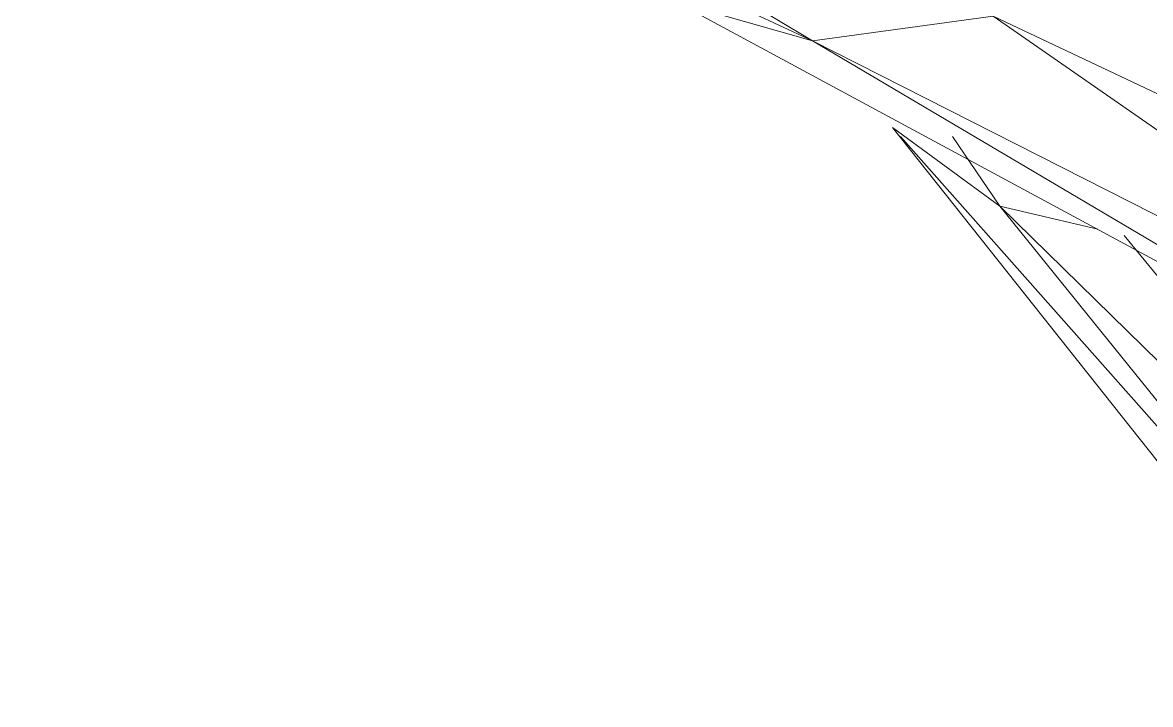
# Model space of a CAD drawing. Header units: millimetres. Extents: x -8546 to 211781, y -3000 to 31870.
# Drawn here: x -4597.66 to -4579.31, y 2749.33 to 2760.43 of the extents above; entities that cross this region are included whole.
import ezdxf

# ---------------------------------------------------------------- set-up
doc = ezdxf.new("R2010")
doc.units = ezdxf.units.MM
doc.layers.add('G-IMPT', color=8, linetype='Continuous', lineweight=9)
doc.layers.add('I-FURN', color=30, linetype='Continuous', lineweight=9)

# ---------------------------------------------------------------- blocks, each defined once
blk = doc.blocks.new('Artificial banana plant 1500mm - Family 4__C1-728657-Begane grond')
at = {"layer": 'G-IMPT'}
for p, q in [((-182.458, 109.526), (-172.048, 103.251)), ((-182.458, 109.526), (-172.048, 103.251)), ((-184.898, 109.266), (-172.048, 103.251)), ((-184.898, 109.266), (-172.048, 103.251)), ((-174.258, 103.884), (-161.028, 96.74)), ((-174.258, 103.884), (-161.028, 96.74)), ((-174.258, 103.884), (-172.048, 103.251)), ((-174.258, 103.884), (-172.048, 103.251)), ((-172.048, 103.251), (-169.108, 103.655)), ((-172.048, 103.251), (-169.108, 103.655)), ((-169.108, 103.655), (-158.998, 96.63)), ((-169.108, 103.655), (-158.998, 96.63)), ((-169.108, 103.655), (-155.968, 97.423)), ((-169.108, 103.655), (-155.968, 97.423)), ((-172.048, 103.251), (-161.028, 96.74)), ((-172.048, 103.251), (-161.028, 96.74)), ((-172.048, 103.251), (-158.998, 96.63)), ((-172.048, 103.251), (-158.998, 96.63)), ((-170.748, 101.844), (-164.588, 94.078)), ((-170.748, 101.844), (-164.588, 94.078)), ((-168.998, 100.562), (-170.748, 101.844)), ((-168.998, 100.562), (-170.748, 101.844)), ((-170.616, 101.695), (-162.788, 92.856)), ((-170.616, 101.695), (-162.788, 92.856)), ((-169.771, 101.695), (-168.998, 100.562)), ((-169.771, 101.695), (-168.998, 100.562)), ((-167.407, 100.185), (-168.998, 100.562)), ((-167.407, 100.185), (-168.998, 100.562)), ((-168.998, 100.562), (-160.728, 92.452)), ((-168.998, 100.562), (-160.728, 92.452)), ((-168.998, 100.562), (-162.788, 92.856)), ((-168.998, 100.562), (-162.788, 92.856)), ((-166.978, 100.083), (-160.728, 92.452)), ((-166.978, 100.083), (-160.728, 92.452))]:
    blk.add_line(p, q, dxfattribs=at)
blk = doc.blocks.new('Artificial banana plant 1500mm - Family 4__C2-728658-Begane grond')
blk.add_blockref('Artificial banana plant 1500mm - Family 4__C1-728657-Begane grond', (0, 0))
blk = doc.blocks.new('Artificial banana plant 1500mm - Family 4-728656-Begane grond')
blk.add_blockref('Artificial banana plant 1500mm - Family 4__C2-728658-Begane grond', (0, 0))
blk = doc.blocks.new('Artificial banana plant 1500mm - Ny märkning-728662-Begane grond')
blk.add_blockref('Artificial banana plant 1500mm - Family 4-728656-Begane grond', (0, 0))

msp = doc.modelspace()

# ---------------------------------------------------------------- block references
at = {"layer": 'I-FURN'}
msp.add_blockref('Artificial banana plant 1500mm - Ny märkning-728662-Begane grond', (-4412.758, 2656.875), dxfattribs=at)

doc.saveas('drawing.dxf')
